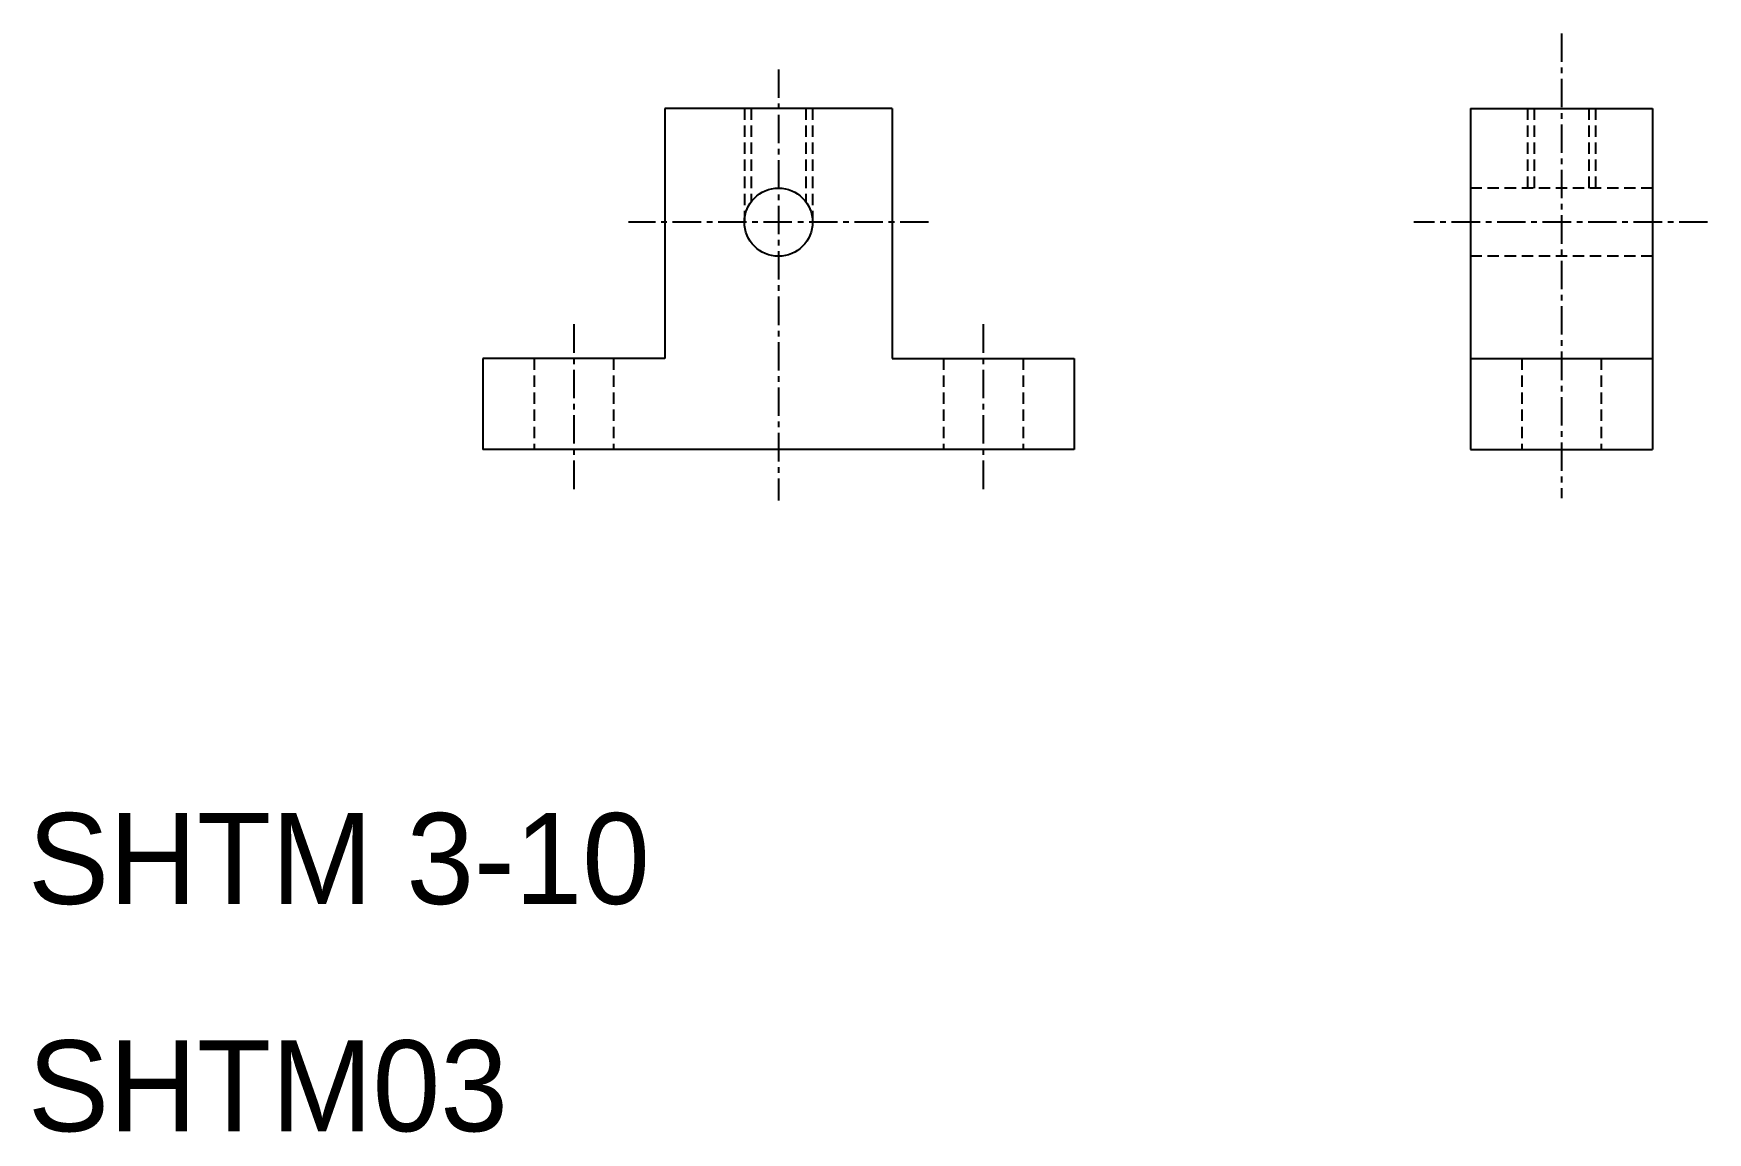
# Model space of a CAD drawing. Extents: x 10.2 to 83.8, y 9.9 to 58.3.
import ezdxf

# ---------------------------------------------------------------- set-up
doc = ezdxf.new("R2010")
doc.units = 0
doc.linetypes.add('CENTER', pattern=[2, 1.25, -0.25, 0.25, -0.25])
doc.linetypes.add('DASHED', pattern=[0.75, 0.5, -0.25])
doc.layers.get('0').update_dxf_attribs({"linetype": 'CONTINUOUS'})
doc.layers.add('CENTER', color=1, linetype='CENTER')

msp = doc.modelspace()

# ---------------------------------------------------------------- linework, layer by layer
at = {"color": 7, "linetype": 'CONTINUOUS'}
for p, q in [((38, 55), (38, 44)), ((48, 55), (38, 55)), ((48, 55), (48, 44)), ((73.427, 55), (73.427, 40)), ((73.427, 55), (81.427, 55)), ((81.427, 55), (81.427, 40)), ((38, 44), (30, 44)), ((30, 44), (30, 40)), ((48, 44), (56, 44)), ((56, 44), (56, 40)), ((73.427, 44), (81.427, 44)), ((30, 43), (30, 43)), ((30, 42), (30, 42)), ((56, 40), (30, 40)), ((73.427, 40), (81.427, 40))]:
    msp.add_line(p, q, dxfattribs=at)
at = {"color": 3, "linetype": 'DASHED'}
for p, q in [((41.5, 55), (41.5, 50)), ((41.8, 55), (41.8, 50.9)), ((44.2, 55), (44.2, 50.9)), ((44.5, 55), (44.5, 50)), ((75.927, 55), (75.927, 51.5)), ((76.227, 55), (76.227, 51.5)), ((78.627, 55), (78.627, 51.5)), ((78.927, 55), (78.927, 51.5)), ((81.427, 51.5), (73.427, 51.5)), ((81.427, 48.5), (73.427, 48.5)), ((32.25, 44), (32.25, 40)), ((35.75, 44), (35.75, 40)), ((50.25, 44), (50.25, 40)), ((53.75, 44), (53.75, 40)), ((75.677, 44), (75.677, 40)), ((79.177, 44), (79.177, 40))]:
    msp.add_line(p, q, dxfattribs=at)
at = {"color": 7, "linetype": 'CONTINUOUS'}
msp.add_circle((43, 50), 1.5, dxfattribs=at)
at = {"layer": 'CENTER', "color": 1, "linetype": 'CENTER'}
for p, q in [((77.427, 58.301), (77.427, 37.861)), ((43, 56.722), (43, 37.747)), ((49.593, 50), (36.407, 50)), ((83.846, 50), (70.934, 50)), ((34, 45.506), (34, 38.09)), ((52, 45.506), (52, 38.09))]:
    msp.add_line(p, q, dxfattribs=at)

# ---------------------------------------------------------------- texts
at = {"color": 7, "linetype": 'CONTINUOUS'}
for s, p in [('SHTM 3-10', (10, 20)), ('SHTM03', (10, 10))]:
    msp.add_text(s, height=4, dxfattribs=at).set_placement(p)

doc.saveas('drawing.dxf')
